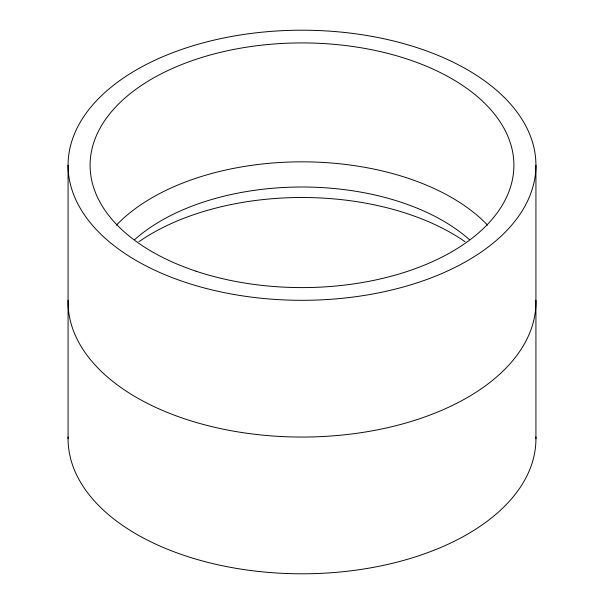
<?xml version="1.0" encoding="UTF-8"?>
<svg xmlns="http://www.w3.org/2000/svg" width="604" height="604" viewBox="0 0 604 604"><rect width="100%" height="100%" fill="white"/><g stroke="black" fill="none" stroke-linecap="round" stroke-linejoin="round"><path stroke-width="0.91" d="M535.929 165.254A233.929 135.054 0 0 1 185.035 282.219A233.929 135.054 0 0 1 185.035 48.297A233.929 135.054 0 0 1 535.929 165.254L535.929 438.746M68.071 165.254L68.071 438.746M116.421 225.126A211.891 122.333 0 0 1 302 161.827A211.891 122.333 0 0 1 487.579 225.126M535.907 300.158A233.929 135.054 0 0 1 302 437.054A233.929 135.054 0 0 1 68.093 300.158M134.654 239.637A199.177 114.994 0 0 1 469.346 239.637M535.907 436.903A233.929 135.054 0 0 1 302 573.8A233.929 135.054 0 0 1 68.093 436.903M138.92 241.728A211.891 122.333 0 0 1 465.08 241.728M196.051 271.204A211.891 122.333 0 0 0 513.891 165.254A211.891 122.333 0 0 0 196.051 59.313A211.891 122.333 0 0 0 196.051 271.204"/></g></svg>
